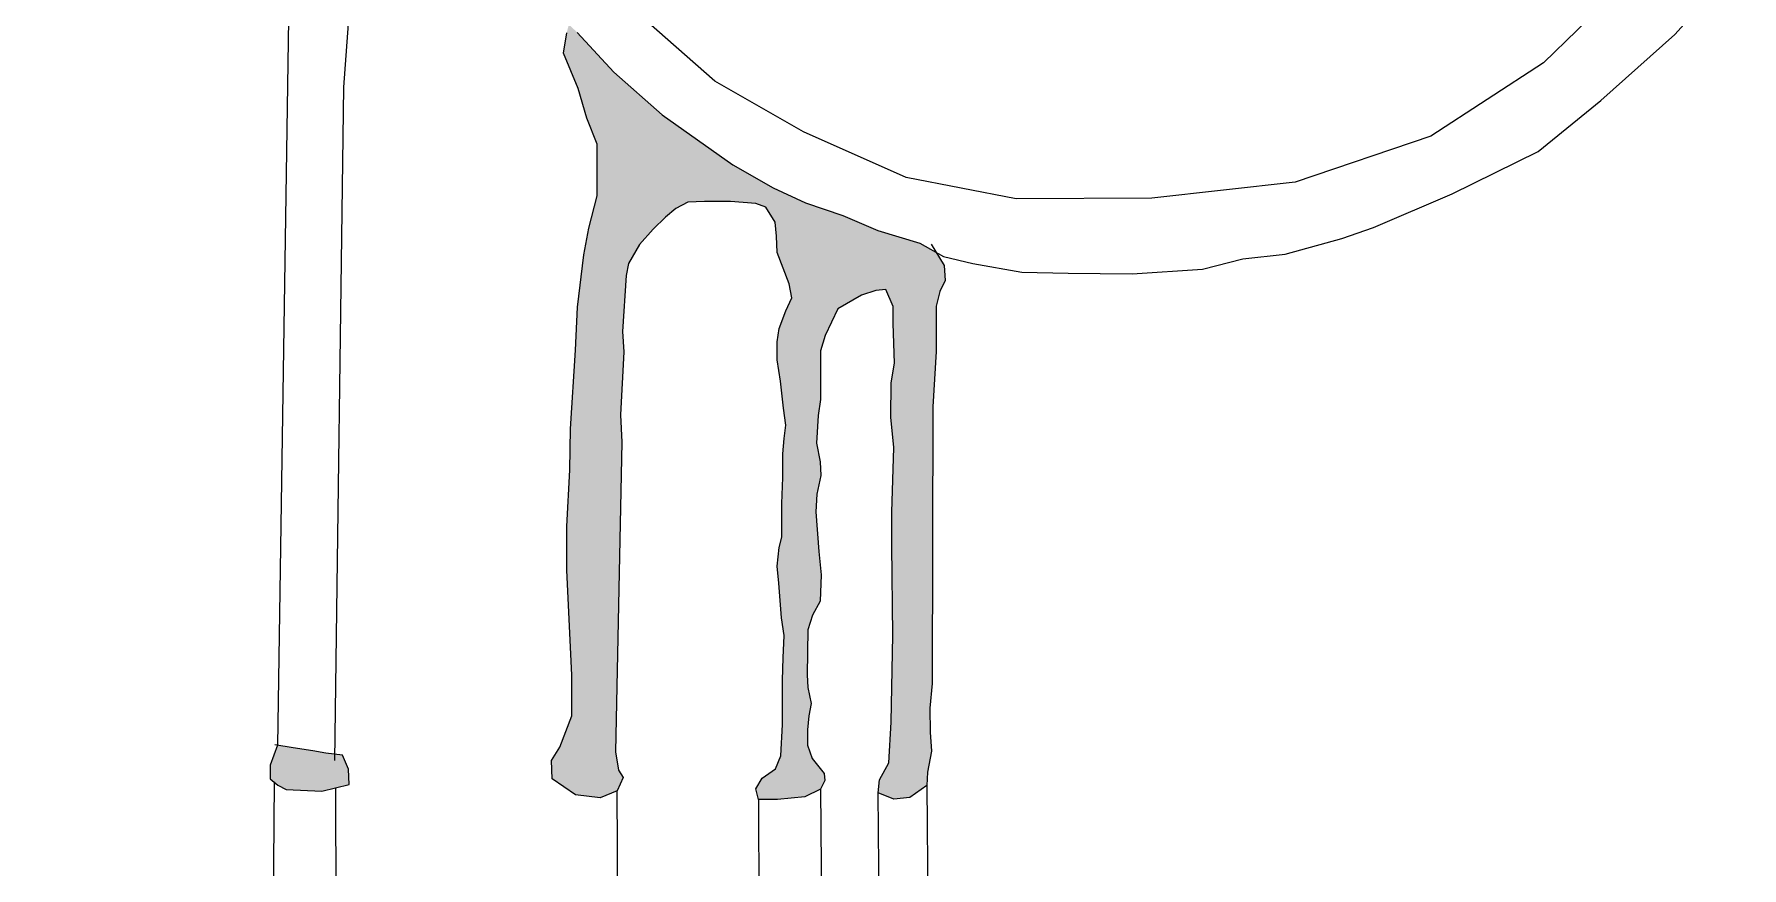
# Model space of a CAD drawing. Header units: inches. Extents: x 155 to 361, y 91 to 381.
# Drawn here: x 201.442 to 204.496, y 286.686 to 288.178 of the extents above; entities that cross this region are included whole.
import ezdxf

# ---------------------------------------------------------------- set-up
doc = ezdxf.new("R2010")
doc.units = ezdxf.units.IN
doc.header["$MEASUREMENT"] = 0
doc.layers.add('çziigi', color=10, linetype='Continuous')

msp = doc.modelspace()

# ---------------------------------------------------------------- hatches: boundary and pattern name
at = {"layer": 'çziigi'}
h = msp.add_hatch(color=256, dxfattribs=at)
h.dxf.hatch_style = 1
h.paths.add_polyline_path([(202.6911, 287.9437), (202.5649, 288.0335), (202.4787, 288.1099), (202.413, 288.1809), (202.3982, 288.1954), (202.3942, 288.1801), (202.3885, 288.1439), (202.4145, 288.0806), (202.4304, 288.0275), (202.4485, 287.9811), (202.4485, 287.8885), (202.4338, 287.8308), (202.4247, 287.783), (202.4134, 287.6892), (202.41, 287.6123), (202.401, 287.4716), (202.3999, 287.3981), (202.3942, 287.2964), (202.3942, 287.2184), (202.4033, 287.0302), (202.4033, 286.9578), (202.3818, 286.9013), (202.3671, 286.8776), (202.3683, 286.8448), (202.4101, 286.8165), (202.4542, 286.8109), (202.4848, 286.8233), (202.495, 286.8471), (202.487, 286.8606), (202.4814, 286.8934), (202.4928, 287.4478), (202.4907, 287.4963), (202.4964, 287.609), (202.4942, 287.6455), (202.5006, 287.7456), (202.5048, 287.7673), (202.5245, 287.8011), (202.5491, 287.8285), (202.5709, 287.8503), (202.5892, 287.8657), (202.611, 287.877), (202.6406, 287.8784), (202.687, 287.8784), (202.7327, 287.8749), (202.7503, 287.8679), (202.7672, 287.8411), (202.7693, 287.8165), (202.7707, 287.787), (202.7919, 287.7312), (202.7968, 287.7058), (202.7862, 287.6827), (202.7743, 287.651), (202.7708, 287.6271), (202.7708, 287.5948), (202.7764, 287.5568), (202.782, 287.5081), (202.7862, 287.4778), (202.7834, 287.4539), (202.7806, 287.4265), (202.7806, 287.3844), (202.7792, 287.3377), (202.7792, 287.3019), (202.7792, 287.2773), (202.7743, 287.259), (202.7708, 287.2253), (202.7736, 287.195), (202.7786, 287.1329), (202.7835, 287.1013), (202.7814, 287.0612), (202.78, 287.0218), (202.78, 286.9698), (202.78, 286.9424), (202.7772, 286.8862), (202.768, 286.863), (202.7441, 286.8461), (202.7328, 286.8271), (202.7371, 286.8082), (202.7715, 286.8082), (202.8201, 286.8124), (202.8482, 286.8264), (202.8559, 286.8419), (202.8545, 286.8546), (202.8334, 286.8813), (202.825, 286.9052), (202.825, 286.9326), (202.8271, 286.9579), (202.8313, 286.9797), (202.8257, 287.0085), (202.8243, 287.031), (202.8257, 287.1114), (202.8341, 287.1381), (202.8475, 287.1627), (202.8496, 287.2098), (202.8454, 287.2519), (202.8398, 287.3226), (202.8419, 287.3542), (202.8489, 287.388), (202.8475, 287.4126), (202.8412, 287.4456), (202.844, 287.495), (202.8482, 287.5239), (202.8482, 287.552), (202.8482, 287.585), (202.8482, 287.611), (202.8566, 287.6384), (202.8792, 287.6862), (202.9214, 287.7108), (202.9474, 287.7193), (202.965, 287.7207), (202.9783, 287.6904), (202.9783, 287.6602), (202.9805, 287.589), (202.9748, 287.5538), (202.9741, 287.492), (202.9791, 287.4378), (202.9755, 287.3223), (202.9755, 287.2619), (202.9776, 287.1019), (202.9748, 286.9466), (202.9706, 286.8735), (202.9537, 286.8433), (202.9516, 286.8201), (202.9791, 286.8088), (203.0079, 286.8117), (203.0381, 286.8327), (203.0396, 286.8566), (203.0466, 286.8946), (203.0445, 286.9283), (203.0438, 286.9712), (203.048, 287.0155), (203.0493, 287.5105), (203.0548, 287.6096), (203.0548, 287.6568), (203.0548, 287.6909), (203.0614, 287.7173), (203.0713, 287.7371), (203.0691, 287.7635), (203.0546, 287.7877), (203.0261, 287.8037), (202.9507, 287.8263), (202.8882, 287.8533), (202.8214, 287.8759), (202.7633, 287.9028)])
h = msp.add_hatch(color=256, dxfattribs=at)
h.dxf.hatch_style = 1
h.paths.add_polyline_path([(202.0038, 286.8621), (201.9932, 286.8875), (201.9636, 286.8907), (201.9402, 286.8949), (201.9053, 286.9002), (201.877, 286.9048), (201.8639, 286.8695), (201.8639, 286.8452), (201.8777, 286.8335), (201.8926, 286.8261), (201.9561, 286.8229), (202.0049, 286.8346)])
h.paths.add_polyline_path([(201.3967, 286.8594), (201.3948, 286.8934), (201.3869, 286.9052), (201.3686, 286.9104), (201.3536, 286.9038), (201.3379, 286.8973), (201.3071, 286.8927), (201.2797, 286.8921), (201.2712, 286.8967), (201.2539, 286.9123), (201.2538, 286.9092), (201.2483, 286.8869), (201.2385, 286.8712), (201.2235, 286.8509), (201.2222, 286.8418), (201.245, 286.8326), (201.2646, 286.8274), (201.3019, 286.8261), (201.3562, 286.8228), (201.3843, 286.8241), (201.3915, 286.8379)])
h.paths.add_polyline_path([(200.6405, 286.8856), (200.6257, 286.8872), (200.5603, 286.8774), (200.5325, 286.8823), (200.5178, 286.8903), (200.5046, 286.8611), (200.5079, 286.8316), (200.5439, 286.8087), (200.5995, 286.8104), (200.6486, 286.8284), (200.6568, 286.848)])
h.paths.add_polyline_path([(199.856, 286.8626), (199.8469, 286.8869), (199.8205, 286.9001), (199.8104, 286.893), (199.7627, 286.8757), (199.7535, 286.8768), (199.7312, 286.895), (199.716, 286.8778), (199.7058, 286.8474), (199.721, 286.8311), (199.7596, 286.825), (199.8307, 286.8261), (199.854, 286.8413)])

# ---------------------------------------------------------------- linework, layer by layer
for p, q in [((204.341, 288.3203), (204.1412, 288.1268)), ((204.3764, 288.1775), (204.4961, 288.3112)), ((201.898, 288.2733), (201.8771, 286.905)), ((201.9957, 288.0832), (202.0059, 288.2208)), ((202.659, 288.0937), (202.5211, 288.2157)), ((202.3885, 288.1439), (202.3942, 288.1801)), ((202.413, 288.1809), (202.4787, 288.1099)), ((204.2439, 288.0591), (204.3764, 288.1775)), ((202.4145, 288.0806), (202.3885, 288.1439)), ((204.1412, 288.1268), (203.9399, 287.9954)), ((202.4787, 288.1099), (202.5649, 288.0335)), ((202.8179, 288.0033), (202.659, 288.0937)), ((201.9795, 286.878), (201.9957, 288.0832)), ((202.4304, 288.0275), (202.4145, 288.0806)), ((204.1319, 287.9676), (204.2439, 288.0591)), ((202.4485, 287.9811), (202.4304, 288.0275)), ((202.5649, 288.0335), (202.6911, 287.9437)), ((203.0017, 287.921), (202.8179, 288.0033)), ((203.9399, 287.9954), (203.6974, 287.9131)), ((202.4485, 287.8885), (202.4485, 287.9811)), ((203.9778, 287.8922), (204.1319, 287.9676)), ((202.6911, 287.9437), (202.7633, 287.9028)), ((203.1982, 287.883), (203.0017, 287.921)), ((203.6974, 287.9131), (203.4407, 287.8845)), ((202.4338, 287.8308), (202.4485, 287.8885)), ((202.611, 287.877), (202.5892, 287.8657)), ((202.6406, 287.8784), (202.611, 287.877)), ((202.687, 287.8784), (202.6406, 287.8784)), ((202.7327, 287.8749), (202.687, 287.8784)), ((202.7503, 287.8679), (202.7327, 287.8749)), ((202.7633, 287.9028), (202.8214, 287.8759)), ((202.8214, 287.8759), (202.8882, 287.8533)), ((203.4407, 287.8845), (203.1982, 287.883)), ((203.8375, 287.8317), (203.9778, 287.8922)), ((202.5709, 287.8503), (202.5491, 287.8285)), ((202.5892, 287.8657), (202.5709, 287.8503)), ((202.7672, 287.8411), (202.7503, 287.8679)), ((202.8882, 287.8533), (202.9507, 287.8263)), ((202.4247, 287.783), (202.4338, 287.8308)), ((202.5491, 287.8285), (202.5245, 287.8011)), ((202.7693, 287.8165), (202.7672, 287.8411)), ((202.7707, 287.787), (202.7693, 287.8165)), ((202.9507, 287.8263), (203.0261, 287.8037)), ((203.6792, 287.7843), (203.7804, 287.8123)), ((203.7804, 287.8123), (203.8375, 287.8317)), ((202.4134, 287.6892), (202.4247, 287.783)), ((202.5245, 287.8011), (202.5048, 287.7673)), ((202.7919, 287.7312), (202.7707, 287.787)), ((203.0261, 287.8037), (203.0681, 287.7801)), ((203.046, 287.802), (203.0691, 287.7635)), ((203.6038, 287.7757), (203.6792, 287.7843)), ((202.5048, 287.7673), (202.5006, 287.7456)), ((203.0681, 287.7801), (203.1209, 287.7671)), ((203.0691, 287.7635), (203.0713, 287.7371)), ((203.1209, 287.7671), (203.2082, 287.7521)), ((203.2082, 287.7521), (203.2911, 287.7499)), ((203.4056, 287.7488), (203.5316, 287.7574)), ((203.5316, 287.7574), (203.6038, 287.7757)), ((202.5006, 287.7456), (202.4942, 287.6455)), ((202.7968, 287.7058), (202.7919, 287.7312)), ((202.965, 287.7207), (202.9474, 287.7193)), ((202.9783, 287.6904), (202.965, 287.7207)), ((203.0713, 287.7371), (203.0614, 287.7173)), ((203.2911, 287.7499), (203.4056, 287.7488)), ((202.41, 287.6123), (202.4134, 287.6892)), ((202.7862, 287.6827), (202.7968, 287.7058)), ((202.9214, 287.7108), (202.8792, 287.6862)), ((202.9474, 287.7193), (202.9214, 287.7108)), ((202.9783, 287.6602), (202.9783, 287.6904)), ((203.0614, 287.7173), (203.0548, 287.6909)), ((203.0548, 287.6909), (203.0548, 287.6568)), ((202.7743, 287.651), (202.7862, 287.6827)), ((202.8792, 287.6862), (202.8566, 287.6384)), ((202.9805, 287.589), (202.9783, 287.6602)), ((202.4942, 287.6455), (202.4964, 287.609)), ((202.7708, 287.6271), (202.7743, 287.651)), ((202.8566, 287.6384), (202.8482, 287.611)), ((203.0548, 287.6568), (203.0548, 287.6096)), ((202.401, 287.4716), (202.41, 287.6123)), ((202.4964, 287.609), (202.4907, 287.4963)), ((202.7708, 287.5948), (202.7708, 287.6271)), ((202.8482, 287.611), (202.8482, 287.585)), ((203.0548, 287.6096), (203.0493, 287.5105)), ((202.7764, 287.5568), (202.7708, 287.5948)), ((202.8482, 287.585), (202.8482, 287.552)), ((202.9748, 287.5538), (202.9805, 287.589)), ((202.782, 287.5081), (202.7764, 287.5568)), ((202.8482, 287.552), (202.8482, 287.5239)), ((202.9741, 287.492), (202.9748, 287.5538)), ((202.7862, 287.4778), (202.782, 287.5081)), ((202.8482, 287.5239), (202.844, 287.495)), ((203.0493, 287.5105), (203.048, 287.0155)), ((202.4907, 287.4963), (202.4928, 287.4478)), ((202.7834, 287.4539), (202.7862, 287.4778)), ((202.844, 287.495), (202.8412, 287.4456)), ((202.9791, 287.4378), (202.9741, 287.492)), ((202.3999, 287.3981), (202.401, 287.4716)), ((202.4928, 287.4478), (202.4814, 286.8934)), ((202.7806, 287.4265), (202.7834, 287.4539)), ((202.8412, 287.4456), (202.8475, 287.4126)), ((202.7806, 287.3844), (202.7806, 287.4265)), ((202.9755, 287.3223), (202.9791, 287.4378)), ((202.3942, 287.2964), (202.3999, 287.3981)), ((202.7792, 287.3377), (202.7806, 287.3844)), ((202.8489, 287.388), (202.8419, 287.3542)), ((202.8475, 287.4126), (202.8489, 287.388)), ((202.8419, 287.3542), (202.8398, 287.3226)), ((202.7792, 287.3019), (202.7792, 287.3377)), ((202.8398, 287.3226), (202.8454, 287.2519)), ((202.3942, 287.2184), (202.3942, 287.2964)), ((202.7792, 287.2773), (202.7792, 287.3019)), ((202.9755, 287.2619), (202.9755, 287.3223)), ((202.7743, 287.259), (202.7792, 287.2773)), ((202.9776, 287.1019), (202.9755, 287.2619)), ((202.7708, 287.2253), (202.7743, 287.259)), ((202.8454, 287.2519), (202.8496, 287.2098)), ((202.4033, 287.0302), (202.3942, 287.2184)), ((202.7736, 287.195), (202.7708, 287.2253)), ((202.8496, 287.2098), (202.8475, 287.1627)), ((202.7786, 287.1329), (202.7736, 287.195)), ((202.8475, 287.1627), (202.8341, 287.1381)), ((202.7835, 287.1013), (202.7786, 287.1329)), ((202.8257, 287.1114), (202.8243, 287.031)), ((202.8341, 287.1381), (202.8257, 287.1114)), ((202.7814, 287.0612), (202.7835, 287.1013)), ((202.9748, 286.9466), (202.9776, 287.1019)), ((202.78, 287.0218), (202.7814, 287.0612)), ((202.4033, 286.9578), (202.4033, 287.0302)), ((202.78, 286.9698), (202.78, 287.0218)), ((202.8243, 287.031), (202.8257, 287.0085)), ((202.8257, 287.0085), (202.8313, 286.9797)), ((203.048, 287.0155), (203.0438, 286.9712)), ((202.3818, 286.9013), (202.4033, 286.9578)), ((202.78, 286.9424), (202.78, 286.9698)), ((202.8271, 286.9579), (202.825, 286.9326)), ((202.8313, 286.9797), (202.8271, 286.9579)), ((203.0438, 286.9712), (203.0445, 286.9283)), ((202.7772, 286.8862), (202.78, 286.9424)), ((202.825, 286.9326), (202.825, 286.9052)), ((202.9706, 286.8735), (202.9748, 286.9466)), ((203.0445, 286.9283), (203.0466, 286.8946)), ((201.8771, 286.905), (201.8639, 286.8695)), ((201.9053, 286.9002), (201.8724, 286.9055)), ((201.9402, 286.8949), (201.9053, 286.9002)), ((202.3671, 286.8776), (202.3818, 286.9013)), ((202.825, 286.9052), (202.8334, 286.8813)), ((201.8639, 286.8695), (201.8639, 286.8452)), ((201.9636, 286.8907), (201.9402, 286.8949)), ((201.9932, 286.8875), (201.9636, 286.8907)), ((202.0038, 286.8621), (201.9932, 286.8875)), ((202.3683, 286.8448), (202.3671, 286.8776)), ((202.4814, 286.8934), (202.487, 286.8606)), ((202.768, 286.863), (202.7772, 286.8862)), ((202.8334, 286.8813), (202.8545, 286.8546)), ((202.9537, 286.8433), (202.9706, 286.8735)), ((203.0466, 286.8946), (203.0396, 286.8566)), ((201.8708, 286.8393), (201.4484, 236.7484)), ((201.8639, 286.8452), (201.8777, 286.8335)), ((201.9561, 286.8229), (202.0049, 286.8346)), ((202.0049, 286.8346), (202.0038, 286.8621)), ((202.4101, 286.8165), (202.3683, 286.8448)), ((202.495, 286.8471), (202.4848, 286.8233)), ((202.487, 286.8606), (202.495, 286.8471)), ((202.7328, 286.8271), (202.7441, 286.8461)), ((202.7441, 286.8461), (202.768, 286.863)), ((202.8559, 286.8419), (202.8482, 286.8264)), ((202.8545, 286.8546), (202.8559, 286.8419)), ((202.9516, 286.8201), (202.9537, 286.8433)), ((203.0396, 286.8566), (203.0381, 286.8327)), ((201.8777, 286.8335), (201.8926, 286.8261)), ((201.8926, 286.8261), (201.9561, 286.8229)), ((201.9805, 286.8287), (202.2495, 236.7414)), ((202.4542, 286.8109), (202.4101, 286.8165)), ((202.4848, 286.8233), (202.4542, 286.8109)), ((202.7266, 236.7601), (202.4848, 286.8233)), ((202.7371, 286.8082), (202.7328, 286.8271)), ((202.7371, 286.8082), (202.9093, 236.8808)), ((202.7715, 286.8082), (202.7371, 286.8082)), ((202.8201, 286.8124), (202.7715, 286.8082)), ((202.8482, 286.8264), (202.8201, 286.8124)), ((202.8482, 286.8264), (203.218, 236.7988)), ((203.3682, 236.8526), (202.9516, 286.8201)), ((202.9791, 286.8088), (202.9516, 286.8201)), ((203.0079, 286.8117), (202.9791, 286.8088)), ((203.0381, 286.8327), (203.0079, 286.8117)), ((203.0381, 286.8327), (203.5502, 236.8291))]:
    msp.add_line(p, q, dxfattribs=at)

doc.saveas('drawing.dxf')
